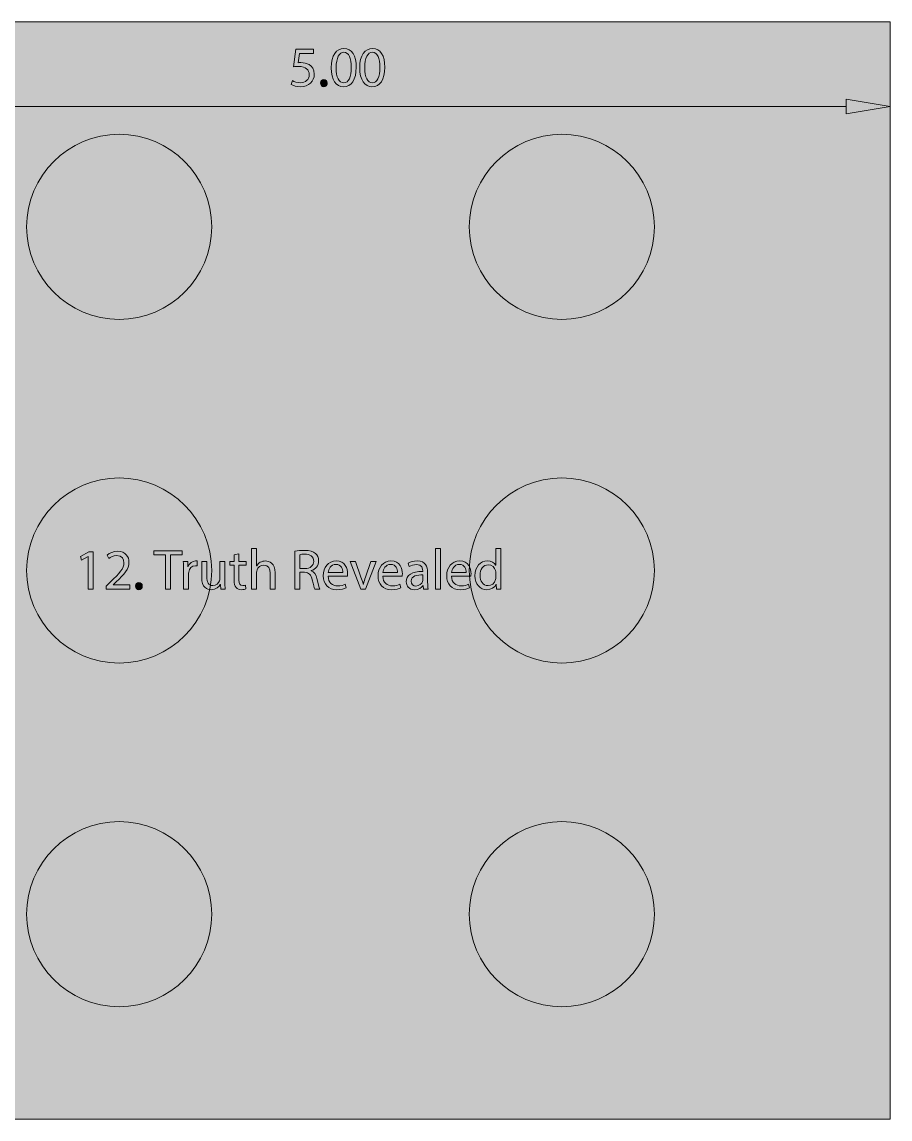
# Model space of a CAD drawing. Header units: centimetres. Extents: x -16.81 to -14.54, y 1.61 to 2.77.
# Drawn here: x -16.0449 to -15.9053, y 1.7461 to 1.9225 of the extents above; entities that cross this region are included whole.
import ezdxf

# ---------------------------------------------------------------- set-up
doc = ezdxf.new("R2010")
doc.units = ezdxf.units.CM
doc.header["$MEASUREMENT"] = 0
for name, color, linetype, lineweight in [('0TEXT', 7, 'Continuous', 0), ('EXP BORDER', 7, 'Continuous', 0), ('EXP COTA', 7, 'Continuous', 0), ('EXP HATCH', 7, 'Continuous', 0), ('EXP SCENES', 7, 'Continuous', 0)]:
    doc.layers.add(name, color=color, linetype=linetype, lineweight=lineweight)

# ---------------------------------------------------------------- blocks, each defined once
blk = doc.blocks.new('Block_88')
at = {"layer": 'EXP COTA', "true_color": 0x0000cc, "transparency": 33554687}
h = blk.add_hatch(color=172, dxfattribs=at)
h.dxf.hatch_style = 2
edge = h.paths.add_edge_path()
edge.add_spline(control_points=[(-15.99799, 1.91747), (-15.99799, 1.91747), (-16.00026, 1.91747), (-16.00026, 1.91747), (-16.00026, 1.91747), (-16.00049, 1.91596), (-16.00049, 1.91596), (-16.00035, 1.91596), (-16.00023, 1.91599), (-16.00001, 1.91599), (-15.99954, 1.91599), (-15.99909, 1.91589), (-15.99871, 1.91565), (-15.99825, 1.9154), (-15.99787, 1.91489), (-15.99787, 1.91413), (-15.99787, 1.91296), (-15.9988, 1.9121), (-16.00009, 1.9121), (-16.00073, 1.9121), (-16.00128, 1.91227), (-16.00157, 1.91248), (-16.00157, 1.91248), (-16.00137, 1.9131), (-16.00137, 1.9131), (-16.00112, 1.91292), (-16.00064, 1.91275), (-16.00009, 1.91275), (-15.99933, 1.91275), (-15.99868, 1.91323), (-15.99868, 1.91403), (-15.9987, 1.91482), (-15.99921, 1.91537), (-16.0004, 1.91537), (-16.00073, 1.91537), (-16.001, 1.91534), (-16.00123, 1.9153), (-16.00123, 1.9153), (-16.00083, 1.91816), (-16.00083, 1.91816), (-16.00083, 1.91816), (-15.99799, 1.91816), (-15.99799, 1.91816), (-15.99799, 1.91816), (-15.99799, 1.91747), (-15.99799, 1.91747)], knot_values=[0, 0, 0, 0, 1, 1, 1, 2, 2, 2, 3, 3, 3, 4, 4, 4, 5, 5, 5, 6, 6, 6, 7, 7, 7, 8, 8, 8, 9, 9, 9, 10, 10, 10, 11, 11, 11, 12, 12, 12, 13, 13, 13, 14, 14, 14, 15, 15, 15, 15], degree=3, periodic=0)
h = blk.add_hatch(color=172, dxfattribs=at)
h.dxf.hatch_style = 2
edge = h.paths.add_edge_path()
edge.add_spline(control_points=[(-15.99436, 1.91516), (-15.99436, 1.91361), (-15.99389, 1.91272), (-15.99315, 1.91272), (-15.99232, 1.91272), (-15.99193, 1.91368), (-15.99193, 1.9152), (-15.99193, 1.91668), (-15.99231, 1.91764), (-15.99313, 1.91764), (-15.99384, 1.91764), (-15.99436, 1.91678), (-15.99436, 1.91516)], knot_values=[0, 0, 0, 0, 1, 1, 1, 2, 2, 2, 3, 3, 3, 4, 4, 4, 4], degree=3, periodic=0)
edge = h.paths.add_edge_path()
edge.add_spline(control_points=[(-15.99113, 1.91523), (-15.99113, 1.9132), (-15.99187, 1.9121), (-15.9932, 1.9121), (-15.99436, 1.9121), (-15.99515, 1.9132), (-15.99516, 1.91516), (-15.99516, 1.91716), (-15.9943, 1.91826), (-15.9931, 1.91826), (-15.99184, 1.91826), (-15.99113, 1.91713), (-15.99113, 1.91523)], knot_values=[0, 0, 0, 0, 1, 1, 1, 2, 2, 2, 3, 3, 3, 4, 4, 4, 4], degree=3, periodic=0)
h = blk.add_hatch(color=172, dxfattribs=at)
h.dxf.hatch_style = 2
edge = h.paths.add_edge_path()
edge.add_spline(control_points=[(-15.98976, 1.91516), (-15.98976, 1.91361), (-15.98927, 1.91272), (-15.98855, 1.91272), (-15.98772, 1.91272), (-15.98733, 1.91368), (-15.98733, 1.9152), (-15.98733, 1.91668), (-15.98771, 1.91764), (-15.98853, 1.91764), (-15.98924, 1.91764), (-15.98976, 1.91678), (-15.98976, 1.91516)], knot_values=[0, 0, 0, 0, 1, 1, 1, 2, 2, 2, 3, 3, 3, 4, 4, 4, 4], degree=3, periodic=0)
edge = h.paths.add_edge_path()
edge.add_spline(control_points=[(-15.98653, 1.91523), (-15.98653, 1.9132), (-15.98728, 1.9121), (-15.9886, 1.9121), (-15.98976, 1.9121), (-15.99055, 1.9132), (-15.99057, 1.91516), (-15.99057, 1.91716), (-15.9897, 1.91826), (-15.9885, 1.91826), (-15.98724, 1.91826), (-15.98653, 1.91713), (-15.98653, 1.91523)], knot_values=[0, 0, 0, 0, 1, 1, 1, 2, 2, 2, 3, 3, 3, 4, 4, 4, 4], degree=3, periodic=0)
h = blk.add_hatch(color=172, dxfattribs=at)
h.dxf.hatch_style = 2
edge = h.paths.add_edge_path()
edge.add_spline(control_points=[(-15.99687, 1.91268), (-15.99687, 1.91303), (-15.99665, 1.91327), (-15.99634, 1.91327), (-15.99601, 1.91327), (-15.99579, 1.91303), (-15.99579, 1.91268), (-15.99579, 1.91234), (-15.99599, 1.9121), (-15.99634, 1.9121), (-15.99666, 1.9121), (-15.99687, 1.91234), (-15.99687, 1.91268)], knot_values=[0, 0, 0, 0, 1, 1, 1, 2, 2, 2, 3, 3, 3, 4, 4, 4, 4], degree=3, periodic=0)
at = {"layer": 'EXP COTA'}
for points, knots in [([(-15.99799, 1.91747), (-15.99799, 1.91747), (-16.00026, 1.91747), (-16.00026, 1.91747), (-16.00026, 1.91747), (-16.00049, 1.91596), (-16.00049, 1.91596), (-16.00035, 1.91596), (-16.00023, 1.91599), (-16.00001, 1.91599), (-15.99954, 1.91599), (-15.99909, 1.91589), (-15.99871, 1.91565), (-15.99825, 1.9154), (-15.99787, 1.91489), (-15.99787, 1.91413), (-15.99787, 1.91296), (-15.9988, 1.9121), (-16.00009, 1.9121), (-16.00073, 1.9121), (-16.00128, 1.91227), (-16.00157, 1.91248), (-16.00157, 1.91248), (-16.00137, 1.9131), (-16.00137, 1.9131), (-16.00112, 1.91292), (-16.00064, 1.91275), (-16.00009, 1.91275), (-15.99933, 1.91275), (-15.99868, 1.91323), (-15.99868, 1.91403), (-15.9987, 1.91482), (-15.99921, 1.91537), (-16.0004, 1.91537), (-16.00073, 1.91537), (-16.001, 1.91534), (-16.00123, 1.9153), (-16.00123, 1.9153), (-16.00083, 1.91816), (-16.00083, 1.91816), (-16.00083, 1.91816), (-15.99799, 1.91816), (-15.99799, 1.91816), (-15.99799, 1.91816), (-15.99799, 1.91747), (-15.99799, 1.91747)], [0, 0, 0, 0, 1, 1, 1, 2, 2, 2, 3, 3, 3, 4, 4, 4, 5, 5, 5, 6, 6, 6, 7, 7, 7, 8, 8, 8, 9, 9, 9, 10, 10, 10, 11, 11, 11, 12, 12, 12, 13, 13, 13, 14, 14, 14, 15, 15, 15, 15]), ([(-15.99113, 1.91523), (-15.99113, 1.9132), (-15.99187, 1.9121), (-15.9932, 1.9121), (-15.99436, 1.9121), (-15.99515, 1.9132), (-15.99516, 1.91516), (-15.99516, 1.91716), (-15.9943, 1.91826), (-15.9931, 1.91826), (-15.99184, 1.91826), (-15.99113, 1.91713), (-15.99113, 1.91523)], [0, 0, 0, 0, 1, 1, 1, 2, 2, 2, 3, 3, 3, 4, 4, 4, 4]), ([(-15.99436, 1.91516), (-15.99436, 1.91361), (-15.99389, 1.91272), (-15.99315, 1.91272), (-15.99232, 1.91272), (-15.99193, 1.91368), (-15.99193, 1.9152), (-15.99193, 1.91668), (-15.99231, 1.91764), (-15.99313, 1.91764), (-15.99384, 1.91764), (-15.99436, 1.91678), (-15.99436, 1.91516)], [0, 0, 0, 0, 1, 1, 1, 2, 2, 2, 3, 3, 3, 4, 4, 4, 4]), ([(-15.98653, 1.91523), (-15.98653, 1.9132), (-15.98728, 1.9121), (-15.9886, 1.9121), (-15.98976, 1.9121), (-15.99055, 1.9132), (-15.99057, 1.91516), (-15.99057, 1.91716), (-15.9897, 1.91826), (-15.9885, 1.91826), (-15.98724, 1.91826), (-15.98653, 1.91713), (-15.98653, 1.91523)], [0, 0, 0, 0, 1, 1, 1, 2, 2, 2, 3, 3, 3, 4, 4, 4, 4]), ([(-15.98976, 1.91516), (-15.98976, 1.91361), (-15.98927, 1.91272), (-15.98855, 1.91272), (-15.98772, 1.91272), (-15.98733, 1.91368), (-15.98733, 1.9152), (-15.98733, 1.91668), (-15.98771, 1.91764), (-15.98853, 1.91764), (-15.98924, 1.91764), (-15.98976, 1.91678), (-15.98976, 1.91516)], [0, 0, 0, 0, 1, 1, 1, 2, 2, 2, 3, 3, 3, 4, 4, 4, 4]), ([(-15.99687, 1.91268), (-15.99687, 1.91303), (-15.99665, 1.91327), (-15.99634, 1.91327), (-15.99601, 1.91327), (-15.99579, 1.91303), (-15.99579, 1.91268), (-15.99579, 1.91234), (-15.99599, 1.9121), (-15.99634, 1.9121), (-15.99666, 1.9121), (-15.99687, 1.91234), (-15.99687, 1.91268)], [0, 0, 0, 0, 1, 1, 1, 2, 2, 2, 3, 3, 3, 4, 4, 4, 4])]:
    blk.add_open_spline(points, degree=3, knots=knots, dxfattribs=at)
blk = doc.blocks.new('Block_87')
at = {"layer": 'EXP COTA'}
blk.add_blockref('Block_88', (0, 0), dxfattribs=at)
blk = doc.blocks.new('Block_86')
at = {"layer": 'EXP COTA', "true_color": 0x0000cc, "transparency": 33554687}
h = blk.add_hatch(color=172, dxfattribs=at)
h.dxf.hatch_style = 2
h.paths.add_polyline_path([(-16.07462, 1.9101), (-16.07462, 1.90775), (-16.08167, 1.90893)])
h = blk.add_hatch(color=172, dxfattribs=at)
h.dxf.hatch_style = 2
h.paths.add_polyline_path([(-15.91234, 1.9101), (-15.91234, 1.90775), (-15.90528, 1.90893)])
at = {"layer": 'EXP COTA', "color": 172, "lineweight": 0, "true_color": 0x0000cc}
for p, q in [((-16.08167, 1.92075), (-16.08167, 1.90187)), ((-15.90528, 1.92075), (-15.90528, 1.90187)), ((-16.07462, 1.90893), (-15.91234, 1.90893))]:
    blk.add_line(p, q, dxfattribs=at)
at = {"layer": 'EXP COTA'}
for points in [[(-16.07462, 1.9101), (-16.07462, 1.90775), (-16.08167, 1.90893), (-16.08167, 1.90893)], [(-15.91234, 1.9101), (-15.91234, 1.90775), (-15.90528, 1.90893), (-15.90528, 1.90893)]]:
    blk.add_lwpolyline(points, close=True, dxfattribs=at)
blk.add_blockref('Block_87', (0, 0), dxfattribs=at)
blk = doc.blocks.new('Block_167')
at = {"layer": '0TEXT', "true_color": 0x333333, "transparency": 33554687}
h = blk.add_hatch(color=250, dxfattribs=at)
h.dxf.hatch_style = 2
edge = h.paths.add_edge_path()
edge.add_spline(control_points=[(-16.03423, 1.83655), (-16.03423, 1.83655), (-16.03425, 1.83655), (-16.03425, 1.83655), (-16.03425, 1.83655), (-16.03528, 1.83599), (-16.03528, 1.83599), (-16.03528, 1.83599), (-16.03544, 1.83658), (-16.03544, 1.83658), (-16.03544, 1.83658), (-16.03413, 1.8373), (-16.03413, 1.8373), (-16.03413, 1.8373), (-16.03344, 1.8373), (-16.03344, 1.8373), (-16.03344, 1.8373), (-16.03344, 1.83134), (-16.03344, 1.83134), (-16.03344, 1.83134), (-16.03423, 1.83134), (-16.03423, 1.83134), (-16.03423, 1.83134), (-16.03423, 1.83655), (-16.03423, 1.83655)], knot_values=[0, 0, 0, 0, 1, 1, 1, 2, 2, 2, 3, 3, 3, 4, 4, 4, 5, 5, 5, 6, 6, 6, 7, 7, 7, 8, 8, 8, 8], degree=3, periodic=0)
h = blk.add_hatch(color=250, dxfattribs=at)
h.dxf.hatch_style = 2
edge = h.paths.add_edge_path()
edge.add_spline(control_points=[(-16.03132, 1.83134), (-16.03132, 1.83134), (-16.03132, 1.83183), (-16.03132, 1.83183), (-16.03132, 1.83183), (-16.03068, 1.83245), (-16.03068, 1.83245), (-16.02917, 1.83389), (-16.02848, 1.83465), (-16.02848, 1.83555), (-16.02848, 1.83617), (-16.02877, 1.83672), (-16.02965, 1.83672), (-16.0302, 1.83672), (-16.03065, 1.83644), (-16.03093, 1.83624), (-16.03093, 1.83624), (-16.03118, 1.83679), (-16.03118, 1.83679), (-16.03077, 1.83713), (-16.03018, 1.83741), (-16.0295, 1.83741), (-16.0282, 1.83741), (-16.02767, 1.83651), (-16.02767, 1.83565), (-16.02767, 1.83458), (-16.02846, 1.83369), (-16.02972, 1.83248), (-16.02972, 1.83248), (-16.0302, 1.83203), (-16.0302, 1.83203), (-16.0302, 1.83203), (-16.0302, 1.832), (-16.0302, 1.832), (-16.0302, 1.832), (-16.02753, 1.832), (-16.02753, 1.832), (-16.02753, 1.832), (-16.02753, 1.83134), (-16.02753, 1.83134), (-16.02753, 1.83134), (-16.03132, 1.83134), (-16.03132, 1.83134)], knot_values=[0, 0, 0, 0, 1, 1, 1, 2, 2, 2, 3, 3, 3, 4, 4, 4, 5, 5, 5, 6, 6, 6, 7, 7, 7, 8, 8, 8, 9, 9, 9, 10, 10, 10, 11, 11, 11, 12, 12, 12, 13, 13, 13, 14, 14, 14, 14], degree=3, periodic=0)
h = blk.add_hatch(color=250, dxfattribs=at)
h.dxf.hatch_style = 2
edge = h.paths.add_edge_path()
edge.add_spline(control_points=[(-16.02181, 1.83682), (-16.02181, 1.83682), (-16.02369, 1.83682), (-16.02369, 1.83682), (-16.02369, 1.83682), (-16.02369, 1.83751), (-16.02369, 1.83751), (-16.02369, 1.83751), (-16.01911, 1.83751), (-16.01911, 1.83751), (-16.01911, 1.83751), (-16.01911, 1.83682), (-16.01911, 1.83682), (-16.01911, 1.83682), (-16.021, 1.83682), (-16.021, 1.83682), (-16.021, 1.83682), (-16.021, 1.83134), (-16.021, 1.83134), (-16.021, 1.83134), (-16.02181, 1.83134), (-16.02181, 1.83134), (-16.02181, 1.83134), (-16.02181, 1.83682), (-16.02181, 1.83682)], knot_values=[0, 0, 0, 0, 1, 1, 1, 2, 2, 2, 3, 3, 3, 4, 4, 4, 5, 5, 5, 6, 6, 6, 7, 7, 7, 8, 8, 8, 8], degree=3, periodic=0)
h = blk.add_hatch(color=250, dxfattribs=at)
h.dxf.hatch_style = 2
edge = h.paths.add_edge_path()
edge.add_spline(control_points=[(-16.00998, 1.83703), (-16.00998, 1.83703), (-16.00998, 1.83579), (-16.00998, 1.83579), (-16.00998, 1.83579), (-16.00882, 1.83579), (-16.00882, 1.83579), (-16.00882, 1.83579), (-16.00882, 1.83517), (-16.00882, 1.83517), (-16.00882, 1.83517), (-16.00998, 1.83517), (-16.00998, 1.83517), (-16.00998, 1.83517), (-16.00998, 1.83276), (-16.00998, 1.83276), (-16.00998, 1.83224), (-16.00982, 1.8319), (-16.00938, 1.8319), (-16.00917, 1.8319), (-16.00901, 1.83193), (-16.00891, 1.83196), (-16.00891, 1.83196), (-16.00888, 1.83138), (-16.00888, 1.83138), (-16.00903, 1.83131), (-16.00927, 1.83124), (-16.00958, 1.83124), (-16.00996, 1.83124), (-16.01025, 1.83138), (-16.01046, 1.83159), (-16.01069, 1.83183), (-16.01077, 1.83224), (-16.01077, 1.83276), (-16.01077, 1.83276), (-16.01077, 1.83517), (-16.01077, 1.83517), (-16.01077, 1.83517), (-16.01144, 1.83517), (-16.01144, 1.83517), (-16.01144, 1.83517), (-16.01144, 1.83579), (-16.01144, 1.83579), (-16.01144, 1.83579), (-16.01077, 1.83579), (-16.01077, 1.83579), (-16.01077, 1.83579), (-16.01077, 1.83682), (-16.01077, 1.83682), (-16.01077, 1.83682), (-16.00998, 1.83703), (-16.00998, 1.83703)], knot_values=[0, 0, 0, 0, 1, 1, 1, 2, 2, 2, 3, 3, 3, 4, 4, 4, 5, 5, 5, 6, 6, 6, 7, 7, 7, 8, 8, 8, 9, 9, 9, 10, 10, 10, 11, 11, 11, 12, 12, 12, 13, 13, 13, 14, 14, 14, 15, 15, 15, 16, 16, 16, 17, 17, 17, 17], degree=3, periodic=0)
h = blk.add_hatch(color=250, dxfattribs=at)
h.dxf.hatch_style = 2
edge = h.paths.add_edge_path()
edge.add_spline(control_points=[(-16.00795, 1.83786), (-16.00795, 1.83786), (-16.00714, 1.83786), (-16.00714, 1.83786), (-16.00714, 1.83786), (-16.00714, 1.83506), (-16.00714, 1.83506), (-16.00714, 1.83506), (-16.00712, 1.83506), (-16.00712, 1.83506), (-16.007, 1.83531), (-16.00679, 1.83551), (-16.00655, 1.83565), (-16.00631, 1.83579), (-16.00603, 1.83586), (-16.00572, 1.83586), (-16.00514, 1.83586), (-16.00417, 1.83551), (-16.00417, 1.83396), (-16.00417, 1.83396), (-16.00417, 1.83134), (-16.00417, 1.83134), (-16.00417, 1.83134), (-16.00498, 1.83134), (-16.00498, 1.83134), (-16.00498, 1.83134), (-16.00498, 1.83389), (-16.00498, 1.83389), (-16.00498, 1.83462), (-16.00524, 1.8352), (-16.00602, 1.8352), (-16.00653, 1.8352), (-16.00695, 1.83482), (-16.00708, 1.83441), (-16.00714, 1.83431), (-16.00714, 1.83417), (-16.00714, 1.83403), (-16.00714, 1.83403), (-16.00714, 1.83134), (-16.00714, 1.83134), (-16.00714, 1.83134), (-16.00795, 1.83134), (-16.00795, 1.83134), (-16.00795, 1.83134), (-16.00795, 1.83786), (-16.00795, 1.83786)], knot_values=[0, 0, 0, 0, 1, 1, 1, 2, 2, 2, 3, 3, 3, 4, 4, 4, 5, 5, 5, 6, 6, 6, 7, 7, 7, 8, 8, 8, 9, 9, 9, 10, 10, 10, 11, 11, 11, 12, 12, 12, 13, 13, 13, 14, 14, 14, 15, 15, 15, 15], degree=3, periodic=0)
h = blk.add_hatch(color=250, dxfattribs=at)
h.dxf.hatch_style = 2
edge = h.paths.add_edge_path()
edge.add_spline(control_points=[(-16.00018, 1.83462), (-16.00018, 1.83462), (-15.99937, 1.83462), (-15.99937, 1.83462), (-15.99852, 1.83462), (-15.99797, 1.8351), (-15.99797, 1.83579), (-15.99797, 1.83658), (-15.99856, 1.83692), (-15.9994, 1.83696), (-15.99978, 1.83696), (-16.00006, 1.83692), (-16.00018, 1.83686), (-16.00018, 1.83686), (-16.00018, 1.83462), (-16.00018, 1.83462)], knot_values=[0, 0, 0, 0, 1, 1, 1, 2, 2, 2, 3, 3, 3, 4, 4, 4, 5, 5, 5, 5], degree=3, periodic=0)
edge = h.paths.add_edge_path()
edge.add_spline(control_points=[(-16.00099, 1.83744), (-16.00057, 1.83751), (-16.00001, 1.83755), (-15.99945, 1.83755), (-15.99859, 1.83755), (-15.99806, 1.83741), (-15.99766, 1.83706), (-15.99735, 1.83679), (-15.99718, 1.83637), (-15.99718, 1.83589), (-15.99718, 1.83506), (-15.9977, 1.83451), (-15.99835, 1.83431), (-15.99835, 1.83431), (-15.99835, 1.83427), (-15.99835, 1.83427), (-15.99787, 1.8341), (-15.99759, 1.83369), (-15.99744, 1.83303), (-15.99723, 1.83217), (-15.99709, 1.83159), (-15.99696, 1.83134), (-15.99696, 1.83134), (-15.99778, 1.83134), (-15.99778, 1.83134), (-15.99789, 1.83152), (-15.99802, 1.83203), (-15.9982, 1.83283), (-15.99839, 1.83365), (-15.99871, 1.834), (-15.99944, 1.83403), (-15.99944, 1.83403), (-16.00018, 1.83403), (-16.00018, 1.83403), (-16.00018, 1.83403), (-16.00018, 1.83134), (-16.00018, 1.83134), (-16.00018, 1.83134), (-16.00099, 1.83134), (-16.00099, 1.83134), (-16.00099, 1.83134), (-16.00099, 1.83744), (-16.00099, 1.83744)], knot_values=[0, 0, 0, 0, 1, 1, 1, 2, 2, 2, 3, 3, 3, 4, 4, 4, 5, 5, 5, 6, 6, 6, 7, 7, 7, 8, 8, 8, 9, 9, 9, 10, 10, 10, 11, 11, 11, 12, 12, 12, 13, 13, 13, 14, 14, 14, 14], degree=3, periodic=0)
h = blk.add_hatch(color=250, dxfattribs=at)
h.dxf.hatch_style = 2
edge = h.paths.add_edge_path()
edge.add_spline(control_points=[(-15.97839, 1.83786), (-15.97839, 1.83786), (-15.97758, 1.83786), (-15.97758, 1.83786), (-15.97758, 1.83786), (-15.97758, 1.83134), (-15.97758, 1.83134), (-15.97758, 1.83134), (-15.97839, 1.83134), (-15.97839, 1.83134), (-15.97839, 1.83134), (-15.97839, 1.83786), (-15.97839, 1.83786)], knot_values=[0, 0, 0, 0, 1, 1, 1, 2, 2, 2, 3, 3, 3, 4, 4, 4, 4], degree=3, periodic=0)
h = blk.add_hatch(color=250, dxfattribs=at)
h.dxf.hatch_style = 2
edge = h.paths.add_edge_path()
edge.add_spline(control_points=[(-15.96869, 1.83396), (-15.96869, 1.83407), (-15.96869, 1.8342), (-15.96872, 1.83431), (-15.96884, 1.83482), (-15.96928, 1.83524), (-15.9699, 1.83524), (-15.97072, 1.83524), (-15.97122, 1.83451), (-15.97122, 1.83351), (-15.97122, 1.83262), (-15.97077, 1.8319), (-15.96991, 1.8319), (-15.96936, 1.8319), (-15.96888, 1.83224), (-15.96872, 1.83286), (-15.96869, 1.83296), (-15.96869, 1.83307), (-15.96869, 1.8332), (-15.96869, 1.8332), (-15.96869, 1.83396), (-15.96869, 1.83396)], knot_values=[0, 0, 0, 0, 1, 1, 1, 2, 2, 2, 3, 3, 3, 4, 4, 4, 5, 5, 5, 6, 6, 6, 7, 7, 7, 7], degree=3, periodic=0)
edge = h.paths.add_edge_path()
edge.add_spline(control_points=[(-15.96788, 1.83786), (-15.96788, 1.83786), (-15.96788, 1.83248), (-15.96788, 1.83248), (-15.96788, 1.8321), (-15.96788, 1.83165), (-15.96785, 1.83134), (-15.96785, 1.83134), (-15.96857, 1.83134), (-15.96857, 1.83134), (-15.96857, 1.83134), (-15.9686, 1.8321), (-15.9686, 1.8321), (-15.9686, 1.8321), (-15.96862, 1.8321), (-15.96862, 1.8321), (-15.96888, 1.83162), (-15.96941, 1.83124), (-15.97014, 1.83124), (-15.9712, 1.83124), (-15.97203, 1.83214), (-15.97203, 1.83348), (-15.97203, 1.83496), (-15.97112, 1.83586), (-15.97005, 1.83586), (-15.96936, 1.83586), (-15.96891, 1.83555), (-15.96871, 1.8352), (-15.96871, 1.8352), (-15.96869, 1.8352), (-15.96869, 1.8352), (-15.96869, 1.8352), (-15.96869, 1.83786), (-15.96869, 1.83786), (-15.96869, 1.83786), (-15.96788, 1.83786), (-15.96788, 1.83786)], knot_values=[0, 0, 0, 0, 1, 1, 1, 2, 2, 2, 3, 3, 3, 4, 4, 4, 5, 5, 5, 6, 6, 6, 7, 7, 7, 8, 8, 8, 9, 9, 9, 10, 10, 10, 11, 11, 11, 12, 12, 12, 12], degree=3, periodic=0)
h = blk.add_hatch(color=250, dxfattribs=at)
h.dxf.hatch_style = 2
edge = h.paths.add_edge_path()
edge.add_spline(control_points=[(-16.0189, 1.83438), (-16.0189, 1.83493), (-16.01892, 1.83537), (-16.01894, 1.83579), (-16.01894, 1.83579), (-16.01823, 1.83579), (-16.01823, 1.83579), (-16.01823, 1.83579), (-16.01821, 1.83489), (-16.01821, 1.83489), (-16.01821, 1.83489), (-16.01818, 1.83489), (-16.01818, 1.83489), (-16.01797, 1.83551), (-16.01749, 1.83586), (-16.01696, 1.83586), (-16.01685, 1.83586), (-16.01678, 1.83586), (-16.01671, 1.83586), (-16.01671, 1.83586), (-16.01671, 1.8351), (-16.01671, 1.8351), (-16.0168, 1.8351), (-16.01689, 1.8351), (-16.01699, 1.8351), (-16.01756, 1.8351), (-16.01795, 1.83469), (-16.01807, 1.83407), (-16.01809, 1.83396), (-16.01811, 1.83386), (-16.01811, 1.83372), (-16.01811, 1.83372), (-16.01811, 1.83134), (-16.01811, 1.83134), (-16.01811, 1.83134), (-16.0189, 1.83134), (-16.0189, 1.83134), (-16.0189, 1.83134), (-16.0189, 1.83438), (-16.0189, 1.83438)], knot_values=[0, 0, 0, 0, 1, 1, 1, 2, 2, 2, 3, 3, 3, 4, 4, 4, 5, 5, 5, 6, 6, 6, 7, 7, 7, 8, 8, 8, 9, 9, 9, 10, 10, 10, 11, 11, 11, 12, 12, 12, 13, 13, 13, 13], degree=3, periodic=0)
h = blk.add_hatch(color=250, dxfattribs=at)
h.dxf.hatch_style = 2
edge = h.paths.add_edge_path()
edge.add_spline(control_points=[(-16.01224, 1.83255), (-16.01224, 1.8321), (-16.01224, 1.83169), (-16.0122, 1.83134), (-16.0122, 1.83134), (-16.01291, 1.83134), (-16.01291, 1.83134), (-16.01291, 1.83134), (-16.01296, 1.83207), (-16.01296, 1.83207), (-16.01296, 1.83207), (-16.01298, 1.83207), (-16.01298, 1.83207), (-16.01318, 1.83172), (-16.01365, 1.83124), (-16.01444, 1.83124), (-16.01513, 1.83124), (-16.01597, 1.83162), (-16.01597, 1.83317), (-16.01597, 1.83317), (-16.01597, 1.83579), (-16.01597, 1.83579), (-16.01597, 1.83579), (-16.01516, 1.83579), (-16.01516, 1.83579), (-16.01516, 1.83579), (-16.01516, 1.83331), (-16.01516, 1.83331), (-16.01516, 1.83248), (-16.01491, 1.8319), (-16.01418, 1.8319), (-16.01363, 1.8319), (-16.01327, 1.83227), (-16.01311, 1.83265), (-16.01306, 1.83276), (-16.01304, 1.83289), (-16.01304, 1.83307), (-16.01304, 1.83307), (-16.01304, 1.83579), (-16.01304, 1.83579), (-16.01304, 1.83579), (-16.01224, 1.83579), (-16.01224, 1.83579), (-16.01224, 1.83579), (-16.01224, 1.83255), (-16.01224, 1.83255)], knot_values=[0, 0, 0, 0, 1, 1, 1, 2, 2, 2, 3, 3, 3, 4, 4, 4, 5, 5, 5, 6, 6, 6, 7, 7, 7, 8, 8, 8, 9, 9, 9, 10, 10, 10, 11, 11, 11, 12, 12, 12, 13, 13, 13, 14, 14, 14, 15, 15, 15, 15], degree=3, periodic=0)
h = blk.add_hatch(color=250, dxfattribs=at)
h.dxf.hatch_style = 2
edge = h.paths.add_edge_path()
edge.add_spline(control_points=[(-15.99329, 1.834), (-15.99329, 1.83451), (-15.99349, 1.83531), (-15.99441, 1.83531), (-15.99522, 1.83531), (-15.99558, 1.83455), (-15.99565, 1.834), (-15.99565, 1.834), (-15.99329, 1.834), (-15.99329, 1.834)], knot_values=[0, 0, 0, 0, 1, 1, 1, 2, 2, 2, 3, 3, 3, 3], degree=3, periodic=0)
edge = h.paths.add_edge_path()
edge.add_spline(control_points=[(-15.99565, 1.83341), (-15.99563, 1.83231), (-15.99494, 1.83186), (-15.99413, 1.83186), (-15.99356, 1.83186), (-15.9932, 1.83196), (-15.99291, 1.8321), (-15.99291, 1.8321), (-15.99277, 1.83152), (-15.99277, 1.83152), (-15.99305, 1.83141), (-15.99353, 1.83124), (-15.99423, 1.83124), (-15.99561, 1.83124), (-15.99642, 1.83214), (-15.99642, 1.83348), (-15.99642, 1.83482), (-15.99563, 1.83586), (-15.99434, 1.83586), (-15.99289, 1.83586), (-15.99251, 1.83462), (-15.99251, 1.83379), (-15.99251, 1.83362), (-15.99253, 1.83348), (-15.99255, 1.83341), (-15.99255, 1.83341), (-15.99565, 1.83341), (-15.99565, 1.83341)], knot_values=[0, 0, 0, 0, 1, 1, 1, 2, 2, 2, 3, 3, 3, 4, 4, 4, 5, 5, 5, 6, 6, 6, 7, 7, 7, 8, 8, 8, 9, 9, 9, 9], degree=3, periodic=0)
h = blk.add_hatch(color=250, dxfattribs=at)
h.dxf.hatch_style = 2
edge = h.paths.add_edge_path()
edge.add_spline(control_points=[(-15.99124, 1.83579), (-15.99124, 1.83579), (-15.99038, 1.83327), (-15.99038, 1.83327), (-15.99022, 1.83289), (-15.9901, 1.83252), (-15.99001, 1.83214), (-15.99001, 1.83214), (-15.98998, 1.83214), (-15.98998, 1.83214), (-15.98989, 1.83252), (-15.98976, 1.83289), (-15.98962, 1.83327), (-15.98962, 1.83327), (-15.98876, 1.83579), (-15.98876, 1.83579), (-15.98876, 1.83579), (-15.98791, 1.83579), (-15.98791, 1.83579), (-15.98791, 1.83579), (-15.98965, 1.83134), (-15.98965, 1.83134), (-15.98965, 1.83134), (-15.99041, 1.83134), (-15.99041, 1.83134), (-15.99041, 1.83134), (-15.9921, 1.83579), (-15.9921, 1.83579), (-15.9921, 1.83579), (-15.99124, 1.83579), (-15.99124, 1.83579)], knot_values=[0, 0, 0, 0, 1, 1, 1, 2, 2, 2, 3, 3, 3, 4, 4, 4, 5, 5, 5, 6, 6, 6, 7, 7, 7, 8, 8, 8, 9, 9, 9, 10, 10, 10, 10], degree=3, periodic=0)
h = blk.add_hatch(color=250, dxfattribs=at)
h.dxf.hatch_style = 2
edge = h.paths.add_edge_path()
edge.add_spline(control_points=[(-15.98449, 1.834), (-15.98449, 1.83451), (-15.98469, 1.83531), (-15.9856, 1.83531), (-15.98641, 1.83531), (-15.98678, 1.83455), (-15.98685, 1.834), (-15.98685, 1.834), (-15.98449, 1.834), (-15.98449, 1.834)], knot_values=[0, 0, 0, 0, 1, 1, 1, 2, 2, 2, 3, 3, 3, 3], degree=3, periodic=0)
edge = h.paths.add_edge_path()
edge.add_spline(control_points=[(-15.98685, 1.83341), (-15.98683, 1.83231), (-15.98614, 1.83186), (-15.98533, 1.83186), (-15.98476, 1.83186), (-15.9844, 1.83196), (-15.98411, 1.8321), (-15.98411, 1.8321), (-15.98397, 1.83152), (-15.98397, 1.83152), (-15.98424, 1.83141), (-15.98473, 1.83124), (-15.98543, 1.83124), (-15.98681, 1.83124), (-15.98762, 1.83214), (-15.98762, 1.83348), (-15.98762, 1.83482), (-15.98683, 1.83586), (-15.98554, 1.83586), (-15.98409, 1.83586), (-15.98371, 1.83462), (-15.98371, 1.83379), (-15.98371, 1.83362), (-15.98373, 1.83348), (-15.98374, 1.83341), (-15.98374, 1.83341), (-15.98685, 1.83341), (-15.98685, 1.83341)], knot_values=[0, 0, 0, 0, 1, 1, 1, 2, 2, 2, 3, 3, 3, 4, 4, 4, 5, 5, 5, 6, 6, 6, 7, 7, 7, 8, 8, 8, 9, 9, 9, 9], degree=3, periodic=0)
h = blk.add_hatch(color=250, dxfattribs=at)
h.dxf.hatch_style = 2
edge = h.paths.add_edge_path()
edge.add_spline(control_points=[(-15.98042, 1.83362), (-15.9813, 1.83362), (-15.9823, 1.83348), (-15.9823, 1.83262), (-15.9823, 1.8321), (-15.98194, 1.83183), (-15.98154, 1.83183), (-15.98095, 1.83183), (-15.98059, 1.83221), (-15.98045, 1.83258), (-15.98044, 1.83265), (-15.98042, 1.83276), (-15.98042, 1.83283), (-15.98042, 1.83283), (-15.98042, 1.83362), (-15.98042, 1.83362)], knot_values=[0, 0, 0, 0, 1, 1, 1, 2, 2, 2, 3, 3, 3, 4, 4, 4, 5, 5, 5, 5], degree=3, periodic=0)
edge = h.paths.add_edge_path()
edge.add_spline(control_points=[(-15.9803, 1.83134), (-15.9803, 1.83134), (-15.98037, 1.8319), (-15.98037, 1.8319), (-15.98037, 1.8319), (-15.98039, 1.8319), (-15.98039, 1.8319), (-15.98064, 1.83155), (-15.98111, 1.83124), (-15.98175, 1.83124), (-15.98264, 1.83124), (-15.98309, 1.83186), (-15.98309, 1.83252), (-15.98309, 1.83358), (-15.98214, 1.83417), (-15.98044, 1.83417), (-15.98044, 1.83417), (-15.98044, 1.83424), (-15.98044, 1.83424), (-15.98044, 1.83462), (-15.98054, 1.83527), (-15.98144, 1.83527), (-15.98185, 1.83527), (-15.98228, 1.83513), (-15.98259, 1.83496), (-15.98259, 1.83496), (-15.98278, 1.83548), (-15.98278, 1.83548), (-15.98242, 1.83572), (-15.98188, 1.83586), (-15.98132, 1.83586), (-15.97997, 1.83586), (-15.97964, 1.83496), (-15.97964, 1.83407), (-15.97964, 1.83407), (-15.97964, 1.83241), (-15.97964, 1.83241), (-15.97964, 1.83203), (-15.97963, 1.83165), (-15.97956, 1.83134), (-15.97956, 1.83134), (-15.9803, 1.83134), (-15.9803, 1.83134)], knot_values=[0, 0, 0, 0, 1, 1, 1, 2, 2, 2, 3, 3, 3, 4, 4, 4, 5, 5, 5, 6, 6, 6, 7, 7, 7, 8, 8, 8, 9, 9, 9, 10, 10, 10, 11, 11, 11, 12, 12, 12, 13, 13, 13, 14, 14, 14, 14], degree=3, periodic=0)
h = blk.add_hatch(color=250, dxfattribs=at)
h.dxf.hatch_style = 2
edge = h.paths.add_edge_path()
edge.add_spline(control_points=[(-15.97344, 1.834), (-15.97344, 1.83451), (-15.97365, 1.83531), (-15.97456, 1.83531), (-15.97537, 1.83531), (-15.97573, 1.83455), (-15.9758, 1.834), (-15.9758, 1.834), (-15.97344, 1.834), (-15.97344, 1.834)], knot_values=[0, 0, 0, 0, 1, 1, 1, 2, 2, 2, 3, 3, 3, 3], degree=3, periodic=0)
edge = h.paths.add_edge_path()
edge.add_spline(control_points=[(-15.9758, 1.83341), (-15.97579, 1.83231), (-15.9751, 1.83186), (-15.97429, 1.83186), (-15.97372, 1.83186), (-15.97336, 1.83196), (-15.97306, 1.8321), (-15.97306, 1.8321), (-15.97293, 1.83152), (-15.97293, 1.83152), (-15.9732, 1.83141), (-15.97368, 1.83124), (-15.97439, 1.83124), (-15.97577, 1.83124), (-15.97658, 1.83214), (-15.97658, 1.83348), (-15.97658, 1.83482), (-15.97579, 1.83586), (-15.97449, 1.83586), (-15.97305, 1.83586), (-15.97267, 1.83462), (-15.97267, 1.83379), (-15.97267, 1.83362), (-15.97269, 1.83348), (-15.9727, 1.83341), (-15.9727, 1.83341), (-15.9758, 1.83341), (-15.9758, 1.83341)], knot_values=[0, 0, 0, 0, 1, 1, 1, 2, 2, 2, 3, 3, 3, 4, 4, 4, 5, 5, 5, 6, 6, 6, 7, 7, 7, 8, 8, 8, 9, 9, 9, 9], degree=3, periodic=0)
h = blk.add_hatch(color=250, dxfattribs=at)
h.dxf.hatch_style = 2
edge = h.paths.add_edge_path()
edge.add_spline(control_points=[(-16.02662, 1.83183), (-16.02662, 1.83217), (-16.02639, 1.83241), (-16.02608, 1.83241), (-16.02576, 1.83241), (-16.02553, 1.83217), (-16.02553, 1.83183), (-16.02553, 1.83148), (-16.02574, 1.83124), (-16.02608, 1.83124), (-16.02641, 1.83124), (-16.02662, 1.83148), (-16.02662, 1.83183)], knot_values=[0, 0, 0, 0, 1, 1, 1, 2, 2, 2, 3, 3, 3, 4, 4, 4, 4], degree=3, periodic=0)
at = {"layer": '0TEXT'}
for points, knots in [([(-16.03423, 1.83655), (-16.03423, 1.83655), (-16.03425, 1.83655), (-16.03425, 1.83655), (-16.03425, 1.83655), (-16.03528, 1.83599), (-16.03528, 1.83599), (-16.03528, 1.83599), (-16.03544, 1.83658), (-16.03544, 1.83658), (-16.03544, 1.83658), (-16.03413, 1.8373), (-16.03413, 1.8373), (-16.03413, 1.8373), (-16.03344, 1.8373), (-16.03344, 1.8373), (-16.03344, 1.8373), (-16.03344, 1.83134), (-16.03344, 1.83134), (-16.03344, 1.83134), (-16.03423, 1.83134), (-16.03423, 1.83134), (-16.03423, 1.83134), (-16.03423, 1.83655), (-16.03423, 1.83655)], [0, 0, 0, 0, 1, 1, 1, 2, 2, 2, 3, 3, 3, 4, 4, 4, 5, 5, 5, 6, 6, 6, 7, 7, 7, 8, 8, 8, 8]), ([(-16.03132, 1.83134), (-16.03132, 1.83134), (-16.03132, 1.83183), (-16.03132, 1.83183), (-16.03132, 1.83183), (-16.03068, 1.83245), (-16.03068, 1.83245), (-16.02917, 1.83389), (-16.02848, 1.83465), (-16.02848, 1.83555), (-16.02848, 1.83617), (-16.02877, 1.83672), (-16.02965, 1.83672), (-16.0302, 1.83672), (-16.03065, 1.83644), (-16.03093, 1.83624), (-16.03093, 1.83624), (-16.03118, 1.83679), (-16.03118, 1.83679), (-16.03077, 1.83713), (-16.03018, 1.83741), (-16.0295, 1.83741), (-16.0282, 1.83741), (-16.02767, 1.83651), (-16.02767, 1.83565), (-16.02767, 1.83458), (-16.02846, 1.83369), (-16.02972, 1.83248), (-16.02972, 1.83248), (-16.0302, 1.83203), (-16.0302, 1.83203), (-16.0302, 1.83203), (-16.0302, 1.832), (-16.0302, 1.832), (-16.0302, 1.832), (-16.02753, 1.832), (-16.02753, 1.832), (-16.02753, 1.832), (-16.02753, 1.83134), (-16.02753, 1.83134), (-16.02753, 1.83134), (-16.03132, 1.83134), (-16.03132, 1.83134)], [0, 0, 0, 0, 1, 1, 1, 2, 2, 2, 3, 3, 3, 4, 4, 4, 5, 5, 5, 6, 6, 6, 7, 7, 7, 8, 8, 8, 9, 9, 9, 10, 10, 10, 11, 11, 11, 12, 12, 12, 13, 13, 13, 14, 14, 14, 14]), ([(-16.02181, 1.83682), (-16.02181, 1.83682), (-16.02369, 1.83682), (-16.02369, 1.83682), (-16.02369, 1.83682), (-16.02369, 1.83751), (-16.02369, 1.83751), (-16.02369, 1.83751), (-16.01911, 1.83751), (-16.01911, 1.83751), (-16.01911, 1.83751), (-16.01911, 1.83682), (-16.01911, 1.83682), (-16.01911, 1.83682), (-16.021, 1.83682), (-16.021, 1.83682), (-16.021, 1.83682), (-16.021, 1.83134), (-16.021, 1.83134), (-16.021, 1.83134), (-16.02181, 1.83134), (-16.02181, 1.83134), (-16.02181, 1.83134), (-16.02181, 1.83682), (-16.02181, 1.83682)], [0, 0, 0, 0, 1, 1, 1, 2, 2, 2, 3, 3, 3, 4, 4, 4, 5, 5, 5, 6, 6, 6, 7, 7, 7, 8, 8, 8, 8]), ([(-16.00998, 1.83703), (-16.00998, 1.83703), (-16.00998, 1.83579), (-16.00998, 1.83579), (-16.00998, 1.83579), (-16.00882, 1.83579), (-16.00882, 1.83579), (-16.00882, 1.83579), (-16.00882, 1.83517), (-16.00882, 1.83517), (-16.00882, 1.83517), (-16.00998, 1.83517), (-16.00998, 1.83517), (-16.00998, 1.83517), (-16.00998, 1.83276), (-16.00998, 1.83276), (-16.00998, 1.83224), (-16.00982, 1.8319), (-16.00938, 1.8319), (-16.00917, 1.8319), (-16.00901, 1.83193), (-16.00891, 1.83196), (-16.00891, 1.83196), (-16.00888, 1.83138), (-16.00888, 1.83138), (-16.00903, 1.83131), (-16.00927, 1.83124), (-16.00958, 1.83124), (-16.00996, 1.83124), (-16.01025, 1.83138), (-16.01046, 1.83159), (-16.01069, 1.83183), (-16.01077, 1.83224), (-16.01077, 1.83276), (-16.01077, 1.83276), (-16.01077, 1.83517), (-16.01077, 1.83517), (-16.01077, 1.83517), (-16.01144, 1.83517), (-16.01144, 1.83517), (-16.01144, 1.83517), (-16.01144, 1.83579), (-16.01144, 1.83579), (-16.01144, 1.83579), (-16.01077, 1.83579), (-16.01077, 1.83579), (-16.01077, 1.83579), (-16.01077, 1.83682), (-16.01077, 1.83682), (-16.01077, 1.83682), (-16.00998, 1.83703), (-16.00998, 1.83703)], [0, 0, 0, 0, 1, 1, 1, 2, 2, 2, 3, 3, 3, 4, 4, 4, 5, 5, 5, 6, 6, 6, 7, 7, 7, 8, 8, 8, 9, 9, 9, 10, 10, 10, 11, 11, 11, 12, 12, 12, 13, 13, 13, 14, 14, 14, 15, 15, 15, 16, 16, 16, 17, 17, 17, 17]), ([(-16.00795, 1.83786), (-16.00795, 1.83786), (-16.00714, 1.83786), (-16.00714, 1.83786), (-16.00714, 1.83786), (-16.00714, 1.83506), (-16.00714, 1.83506), (-16.00714, 1.83506), (-16.00712, 1.83506), (-16.00712, 1.83506), (-16.007, 1.83531), (-16.00679, 1.83551), (-16.00655, 1.83565), (-16.00631, 1.83579), (-16.00603, 1.83586), (-16.00572, 1.83586), (-16.00514, 1.83586), (-16.00417, 1.83551), (-16.00417, 1.83396), (-16.00417, 1.83396), (-16.00417, 1.83134), (-16.00417, 1.83134), (-16.00417, 1.83134), (-16.00498, 1.83134), (-16.00498, 1.83134), (-16.00498, 1.83134), (-16.00498, 1.83389), (-16.00498, 1.83389), (-16.00498, 1.83462), (-16.00524, 1.8352), (-16.00602, 1.8352), (-16.00653, 1.8352), (-16.00695, 1.83482), (-16.00708, 1.83441), (-16.00714, 1.83431), (-16.00714, 1.83417), (-16.00714, 1.83403), (-16.00714, 1.83403), (-16.00714, 1.83134), (-16.00714, 1.83134), (-16.00714, 1.83134), (-16.00795, 1.83134), (-16.00795, 1.83134), (-16.00795, 1.83134), (-16.00795, 1.83786), (-16.00795, 1.83786)], [0, 0, 0, 0, 1, 1, 1, 2, 2, 2, 3, 3, 3, 4, 4, 4, 5, 5, 5, 6, 6, 6, 7, 7, 7, 8, 8, 8, 9, 9, 9, 10, 10, 10, 11, 11, 11, 12, 12, 12, 13, 13, 13, 14, 14, 14, 15, 15, 15, 15]), ([(-16.00099, 1.83744), (-16.00057, 1.83751), (-16.00001, 1.83755), (-15.99945, 1.83755), (-15.99859, 1.83755), (-15.99806, 1.83741), (-15.99766, 1.83706), (-15.99735, 1.83679), (-15.99718, 1.83637), (-15.99718, 1.83589), (-15.99718, 1.83506), (-15.9977, 1.83451), (-15.99835, 1.83431), (-15.99835, 1.83431), (-15.99835, 1.83427), (-15.99835, 1.83427), (-15.99787, 1.8341), (-15.99759, 1.83369), (-15.99744, 1.83303), (-15.99723, 1.83217), (-15.99709, 1.83159), (-15.99696, 1.83134), (-15.99696, 1.83134), (-15.99778, 1.83134), (-15.99778, 1.83134), (-15.99789, 1.83152), (-15.99802, 1.83203), (-15.9982, 1.83283), (-15.99839, 1.83365), (-15.99871, 1.834), (-15.99944, 1.83403), (-15.99944, 1.83403), (-16.00018, 1.83403), (-16.00018, 1.83403), (-16.00018, 1.83403), (-16.00018, 1.83134), (-16.00018, 1.83134), (-16.00018, 1.83134), (-16.00099, 1.83134), (-16.00099, 1.83134), (-16.00099, 1.83134), (-16.00099, 1.83744), (-16.00099, 1.83744)], [0, 0, 0, 0, 1, 1, 1, 2, 2, 2, 3, 3, 3, 4, 4, 4, 5, 5, 5, 6, 6, 6, 7, 7, 7, 8, 8, 8, 9, 9, 9, 10, 10, 10, 11, 11, 11, 12, 12, 12, 13, 13, 13, 14, 14, 14, 14]), ([(-16.00018, 1.83462), (-16.00018, 1.83462), (-15.99937, 1.83462), (-15.99937, 1.83462), (-15.99852, 1.83462), (-15.99797, 1.8351), (-15.99797, 1.83579), (-15.99797, 1.83658), (-15.99856, 1.83692), (-15.9994, 1.83696), (-15.99978, 1.83696), (-16.00006, 1.83692), (-16.00018, 1.83686), (-16.00018, 1.83686), (-16.00018, 1.83462), (-16.00018, 1.83462)], [0, 0, 0, 0, 1, 1, 1, 2, 2, 2, 3, 3, 3, 4, 4, 4, 5, 5, 5, 5]), ([(-15.97839, 1.83786), (-15.97839, 1.83786), (-15.97758, 1.83786), (-15.97758, 1.83786), (-15.97758, 1.83786), (-15.97758, 1.83134), (-15.97758, 1.83134), (-15.97758, 1.83134), (-15.97839, 1.83134), (-15.97839, 1.83134), (-15.97839, 1.83134), (-15.97839, 1.83786), (-15.97839, 1.83786)], [0, 0, 0, 0, 1, 1, 1, 2, 2, 2, 3, 3, 3, 4, 4, 4, 4]), ([(-15.96788, 1.83786), (-15.96788, 1.83786), (-15.96788, 1.83248), (-15.96788, 1.83248), (-15.96788, 1.8321), (-15.96788, 1.83165), (-15.96785, 1.83134), (-15.96785, 1.83134), (-15.96857, 1.83134), (-15.96857, 1.83134), (-15.96857, 1.83134), (-15.9686, 1.8321), (-15.9686, 1.8321), (-15.9686, 1.8321), (-15.96862, 1.8321), (-15.96862, 1.8321), (-15.96888, 1.83162), (-15.96941, 1.83124), (-15.97014, 1.83124), (-15.9712, 1.83124), (-15.97203, 1.83214), (-15.97203, 1.83348), (-15.97203, 1.83496), (-15.97112, 1.83586), (-15.97005, 1.83586), (-15.96936, 1.83586), (-15.96891, 1.83555), (-15.96871, 1.8352), (-15.96871, 1.8352), (-15.96869, 1.8352), (-15.96869, 1.8352), (-15.96869, 1.8352), (-15.96869, 1.83786), (-15.96869, 1.83786), (-15.96869, 1.83786), (-15.96788, 1.83786), (-15.96788, 1.83786)], [0, 0, 0, 0, 1, 1, 1, 2, 2, 2, 3, 3, 3, 4, 4, 4, 5, 5, 5, 6, 6, 6, 7, 7, 7, 8, 8, 8, 9, 9, 9, 10, 10, 10, 11, 11, 11, 12, 12, 12, 12]), ([(-16.0189, 1.83438), (-16.0189, 1.83493), (-16.01892, 1.83537), (-16.01894, 1.83579), (-16.01894, 1.83579), (-16.01823, 1.83579), (-16.01823, 1.83579), (-16.01823, 1.83579), (-16.01821, 1.83489), (-16.01821, 1.83489), (-16.01821, 1.83489), (-16.01818, 1.83489), (-16.01818, 1.83489), (-16.01797, 1.83551), (-16.01749, 1.83586), (-16.01696, 1.83586), (-16.01685, 1.83586), (-16.01678, 1.83586), (-16.01671, 1.83586), (-16.01671, 1.83586), (-16.01671, 1.8351), (-16.01671, 1.8351), (-16.0168, 1.8351), (-16.01689, 1.8351), (-16.01699, 1.8351), (-16.01756, 1.8351), (-16.01795, 1.83469), (-16.01807, 1.83407), (-16.01809, 1.83396), (-16.01811, 1.83386), (-16.01811, 1.83372), (-16.01811, 1.83372), (-16.01811, 1.83134), (-16.01811, 1.83134), (-16.01811, 1.83134), (-16.0189, 1.83134), (-16.0189, 1.83134), (-16.0189, 1.83134), (-16.0189, 1.83438), (-16.0189, 1.83438)], [0, 0, 0, 0, 1, 1, 1, 2, 2, 2, 3, 3, 3, 4, 4, 4, 5, 5, 5, 6, 6, 6, 7, 7, 7, 8, 8, 8, 9, 9, 9, 10, 10, 10, 11, 11, 11, 12, 12, 12, 13, 13, 13, 13]), ([(-16.01224, 1.83255), (-16.01224, 1.8321), (-16.01224, 1.83169), (-16.0122, 1.83134), (-16.0122, 1.83134), (-16.01291, 1.83134), (-16.01291, 1.83134), (-16.01291, 1.83134), (-16.01296, 1.83207), (-16.01296, 1.83207), (-16.01296, 1.83207), (-16.01298, 1.83207), (-16.01298, 1.83207), (-16.01318, 1.83172), (-16.01365, 1.83124), (-16.01444, 1.83124), (-16.01513, 1.83124), (-16.01597, 1.83162), (-16.01597, 1.83317), (-16.01597, 1.83317), (-16.01597, 1.83579), (-16.01597, 1.83579), (-16.01597, 1.83579), (-16.01516, 1.83579), (-16.01516, 1.83579), (-16.01516, 1.83579), (-16.01516, 1.83331), (-16.01516, 1.83331), (-16.01516, 1.83248), (-16.01491, 1.8319), (-16.01418, 1.8319), (-16.01363, 1.8319), (-16.01327, 1.83227), (-16.01311, 1.83265), (-16.01306, 1.83276), (-16.01304, 1.83289), (-16.01304, 1.83307), (-16.01304, 1.83307), (-16.01304, 1.83579), (-16.01304, 1.83579), (-16.01304, 1.83579), (-16.01224, 1.83579), (-16.01224, 1.83579), (-16.01224, 1.83579), (-16.01224, 1.83255), (-16.01224, 1.83255)], [0, 0, 0, 0, 1, 1, 1, 2, 2, 2, 3, 3, 3, 4, 4, 4, 5, 5, 5, 6, 6, 6, 7, 7, 7, 8, 8, 8, 9, 9, 9, 10, 10, 10, 11, 11, 11, 12, 12, 12, 13, 13, 13, 14, 14, 14, 15, 15, 15, 15]), ([(-15.99565, 1.83341), (-15.99563, 1.83231), (-15.99494, 1.83186), (-15.99413, 1.83186), (-15.99356, 1.83186), (-15.9932, 1.83196), (-15.99291, 1.8321), (-15.99291, 1.8321), (-15.99277, 1.83152), (-15.99277, 1.83152), (-15.99305, 1.83141), (-15.99353, 1.83124), (-15.99423, 1.83124), (-15.99561, 1.83124), (-15.99642, 1.83214), (-15.99642, 1.83348), (-15.99642, 1.83482), (-15.99563, 1.83586), (-15.99434, 1.83586), (-15.99289, 1.83586), (-15.99251, 1.83462), (-15.99251, 1.83379), (-15.99251, 1.83362), (-15.99253, 1.83348), (-15.99255, 1.83341), (-15.99255, 1.83341), (-15.99565, 1.83341), (-15.99565, 1.83341)], [0, 0, 0, 0, 1, 1, 1, 2, 2, 2, 3, 3, 3, 4, 4, 4, 5, 5, 5, 6, 6, 6, 7, 7, 7, 8, 8, 8, 9, 9, 9, 9]), ([(-15.99329, 1.834), (-15.99329, 1.83451), (-15.99349, 1.83531), (-15.99441, 1.83531), (-15.99522, 1.83531), (-15.99558, 1.83455), (-15.99565, 1.834), (-15.99565, 1.834), (-15.99329, 1.834), (-15.99329, 1.834)], [0, 0, 0, 0, 1, 1, 1, 2, 2, 2, 3, 3, 3, 3]), ([(-15.99124, 1.83579), (-15.99124, 1.83579), (-15.99038, 1.83327), (-15.99038, 1.83327), (-15.99022, 1.83289), (-15.9901, 1.83252), (-15.99001, 1.83214), (-15.99001, 1.83214), (-15.98998, 1.83214), (-15.98998, 1.83214), (-15.98989, 1.83252), (-15.98976, 1.83289), (-15.98962, 1.83327), (-15.98962, 1.83327), (-15.98876, 1.83579), (-15.98876, 1.83579), (-15.98876, 1.83579), (-15.98791, 1.83579), (-15.98791, 1.83579), (-15.98791, 1.83579), (-15.98965, 1.83134), (-15.98965, 1.83134), (-15.98965, 1.83134), (-15.99041, 1.83134), (-15.99041, 1.83134), (-15.99041, 1.83134), (-15.9921, 1.83579), (-15.9921, 1.83579), (-15.9921, 1.83579), (-15.99124, 1.83579), (-15.99124, 1.83579)], [0, 0, 0, 0, 1, 1, 1, 2, 2, 2, 3, 3, 3, 4, 4, 4, 5, 5, 5, 6, 6, 6, 7, 7, 7, 8, 8, 8, 9, 9, 9, 10, 10, 10, 10]), ([(-15.98685, 1.83341), (-15.98683, 1.83231), (-15.98614, 1.83186), (-15.98533, 1.83186), (-15.98476, 1.83186), (-15.9844, 1.83196), (-15.98411, 1.8321), (-15.98411, 1.8321), (-15.98397, 1.83152), (-15.98397, 1.83152), (-15.98424, 1.83141), (-15.98473, 1.83124), (-15.98543, 1.83124), (-15.98681, 1.83124), (-15.98762, 1.83214), (-15.98762, 1.83348), (-15.98762, 1.83482), (-15.98683, 1.83586), (-15.98554, 1.83586), (-15.98409, 1.83586), (-15.98371, 1.83462), (-15.98371, 1.83379), (-15.98371, 1.83362), (-15.98373, 1.83348), (-15.98374, 1.83341), (-15.98374, 1.83341), (-15.98685, 1.83341), (-15.98685, 1.83341)], [0, 0, 0, 0, 1, 1, 1, 2, 2, 2, 3, 3, 3, 4, 4, 4, 5, 5, 5, 6, 6, 6, 7, 7, 7, 8, 8, 8, 9, 9, 9, 9]), ([(-15.98449, 1.834), (-15.98449, 1.83451), (-15.98469, 1.83531), (-15.9856, 1.83531), (-15.98641, 1.83531), (-15.98678, 1.83455), (-15.98685, 1.834), (-15.98685, 1.834), (-15.98449, 1.834), (-15.98449, 1.834)], [0, 0, 0, 0, 1, 1, 1, 2, 2, 2, 3, 3, 3, 3]), ([(-15.9803, 1.83134), (-15.9803, 1.83134), (-15.98037, 1.8319), (-15.98037, 1.8319), (-15.98037, 1.8319), (-15.98039, 1.8319), (-15.98039, 1.8319), (-15.98064, 1.83155), (-15.98111, 1.83124), (-15.98175, 1.83124), (-15.98264, 1.83124), (-15.98309, 1.83186), (-15.98309, 1.83252), (-15.98309, 1.83358), (-15.98214, 1.83417), (-15.98044, 1.83417), (-15.98044, 1.83417), (-15.98044, 1.83424), (-15.98044, 1.83424), (-15.98044, 1.83462), (-15.98054, 1.83527), (-15.98144, 1.83527), (-15.98185, 1.83527), (-15.98228, 1.83513), (-15.98259, 1.83496), (-15.98259, 1.83496), (-15.98278, 1.83548), (-15.98278, 1.83548), (-15.98242, 1.83572), (-15.98188, 1.83586), (-15.98132, 1.83586), (-15.97997, 1.83586), (-15.97964, 1.83496), (-15.97964, 1.83407), (-15.97964, 1.83407), (-15.97964, 1.83241), (-15.97964, 1.83241), (-15.97964, 1.83203), (-15.97963, 1.83165), (-15.97956, 1.83134), (-15.97956, 1.83134), (-15.9803, 1.83134), (-15.9803, 1.83134)], [0, 0, 0, 0, 1, 1, 1, 2, 2, 2, 3, 3, 3, 4, 4, 4, 5, 5, 5, 6, 6, 6, 7, 7, 7, 8, 8, 8, 9, 9, 9, 10, 10, 10, 11, 11, 11, 12, 12, 12, 13, 13, 13, 14, 14, 14, 14]), ([(-15.9758, 1.83341), (-15.97579, 1.83231), (-15.9751, 1.83186), (-15.97429, 1.83186), (-15.97372, 1.83186), (-15.97336, 1.83196), (-15.97306, 1.8321), (-15.97306, 1.8321), (-15.97293, 1.83152), (-15.97293, 1.83152), (-15.9732, 1.83141), (-15.97368, 1.83124), (-15.97439, 1.83124), (-15.97577, 1.83124), (-15.97658, 1.83214), (-15.97658, 1.83348), (-15.97658, 1.83482), (-15.97579, 1.83586), (-15.97449, 1.83586), (-15.97305, 1.83586), (-15.97267, 1.83462), (-15.97267, 1.83379), (-15.97267, 1.83362), (-15.97269, 1.83348), (-15.9727, 1.83341), (-15.9727, 1.83341), (-15.9758, 1.83341), (-15.9758, 1.83341)], [0, 0, 0, 0, 1, 1, 1, 2, 2, 2, 3, 3, 3, 4, 4, 4, 5, 5, 5, 6, 6, 6, 7, 7, 7, 8, 8, 8, 9, 9, 9, 9]), ([(-15.97344, 1.834), (-15.97344, 1.83451), (-15.97365, 1.83531), (-15.97456, 1.83531), (-15.97537, 1.83531), (-15.97573, 1.83455), (-15.9758, 1.834), (-15.9758, 1.834), (-15.97344, 1.834), (-15.97344, 1.834)], [0, 0, 0, 0, 1, 1, 1, 2, 2, 2, 3, 3, 3, 3]), ([(-15.96869, 1.83396), (-15.96869, 1.83407), (-15.96869, 1.8342), (-15.96872, 1.83431), (-15.96884, 1.83482), (-15.96928, 1.83524), (-15.9699, 1.83524), (-15.97072, 1.83524), (-15.97122, 1.83451), (-15.97122, 1.83351), (-15.97122, 1.83262), (-15.97077, 1.8319), (-15.96991, 1.8319), (-15.96936, 1.8319), (-15.96888, 1.83224), (-15.96872, 1.83286), (-15.96869, 1.83296), (-15.96869, 1.83307), (-15.96869, 1.8332), (-15.96869, 1.8332), (-15.96869, 1.83396), (-15.96869, 1.83396)], [0, 0, 0, 0, 1, 1, 1, 2, 2, 2, 3, 3, 3, 4, 4, 4, 5, 5, 5, 6, 6, 6, 7, 7, 7, 7]), ([(-15.98042, 1.83362), (-15.9813, 1.83362), (-15.9823, 1.83348), (-15.9823, 1.83262), (-15.9823, 1.8321), (-15.98194, 1.83183), (-15.98154, 1.83183), (-15.98095, 1.83183), (-15.98059, 1.83221), (-15.98045, 1.83258), (-15.98044, 1.83265), (-15.98042, 1.83276), (-15.98042, 1.83283), (-15.98042, 1.83283), (-15.98042, 1.83362), (-15.98042, 1.83362)], [0, 0, 0, 0, 1, 1, 1, 2, 2, 2, 3, 3, 3, 4, 4, 4, 5, 5, 5, 5]), ([(-16.02662, 1.83183), (-16.02662, 1.83217), (-16.02639, 1.83241), (-16.02608, 1.83241), (-16.02576, 1.83241), (-16.02553, 1.83217), (-16.02553, 1.83183), (-16.02553, 1.83148), (-16.02574, 1.83124), (-16.02608, 1.83124), (-16.02641, 1.83124), (-16.02662, 1.83148), (-16.02662, 1.83183)], [0, 0, 0, 0, 1, 1, 1, 2, 2, 2, 3, 3, 3, 4, 4, 4, 4])]:
    blk.add_open_spline(points, degree=3, knots=knots, dxfattribs=at)
blk = doc.blocks.new('Block_166')
at = {"layer": '0TEXT'}
blk.add_blockref('Block_167', (0, 0), dxfattribs=at)

msp = doc.modelspace()

# ---------------------------------------------------------------- hatches: boundary and pattern name
at = {"layer": 'EXP HATCH', "true_color": 0x293189, "transparency": 33554534}
msp.add_hatch(color=177, dxfattribs=at).paths.add_polyline_path([(-16.08167, 1.92252), (-16.08167, 1.74613), (-15.90528, 1.74613), (-15.90528, 1.92252)])

# ---------------------------------------------------------------- linework, layer by layer
at = {"layer": 'EXP BORDER', "color": 253, "lineweight": 0, "true_color": 0xadadad}
msp.add_lwpolyline([(-16.08167, 1.92252), (-15.90528, 1.92252), (-15.90528, 1.74613), (-16.08167, 1.74613)], close=True, dxfattribs=at)
at = {"layer": 'EXP HATCH'}
msp.add_lwpolyline([(-16.08167, 1.92252), (-16.08167, 1.74613), (-15.90528, 1.74613), (-15.90528, 1.92252)], close=True, dxfattribs=at)
at = {"layer": 'EXP SCENES', "color": 151, "lineweight": 0, "true_color": 0x7fbfff}
for centre in [(-16.02925, 1.88958), (-15.95806, 1.88958), (-16.02925, 1.83432), (-15.95806, 1.83432), (-16.02925, 1.77907), (-15.95806, 1.77907)]:
    msp.add_circle(centre, 0.01488, dxfattribs=at)

# ---------------------------------------------------------------- block references
at = {"layer": '0TEXT'}
msp.add_blockref('Block_166', (0, 0), dxfattribs=at)
at = {"layer": 'EXP COTA'}
msp.add_blockref('Block_86', (0, 0), dxfattribs=at)

doc.saveas('drawing.dxf')
